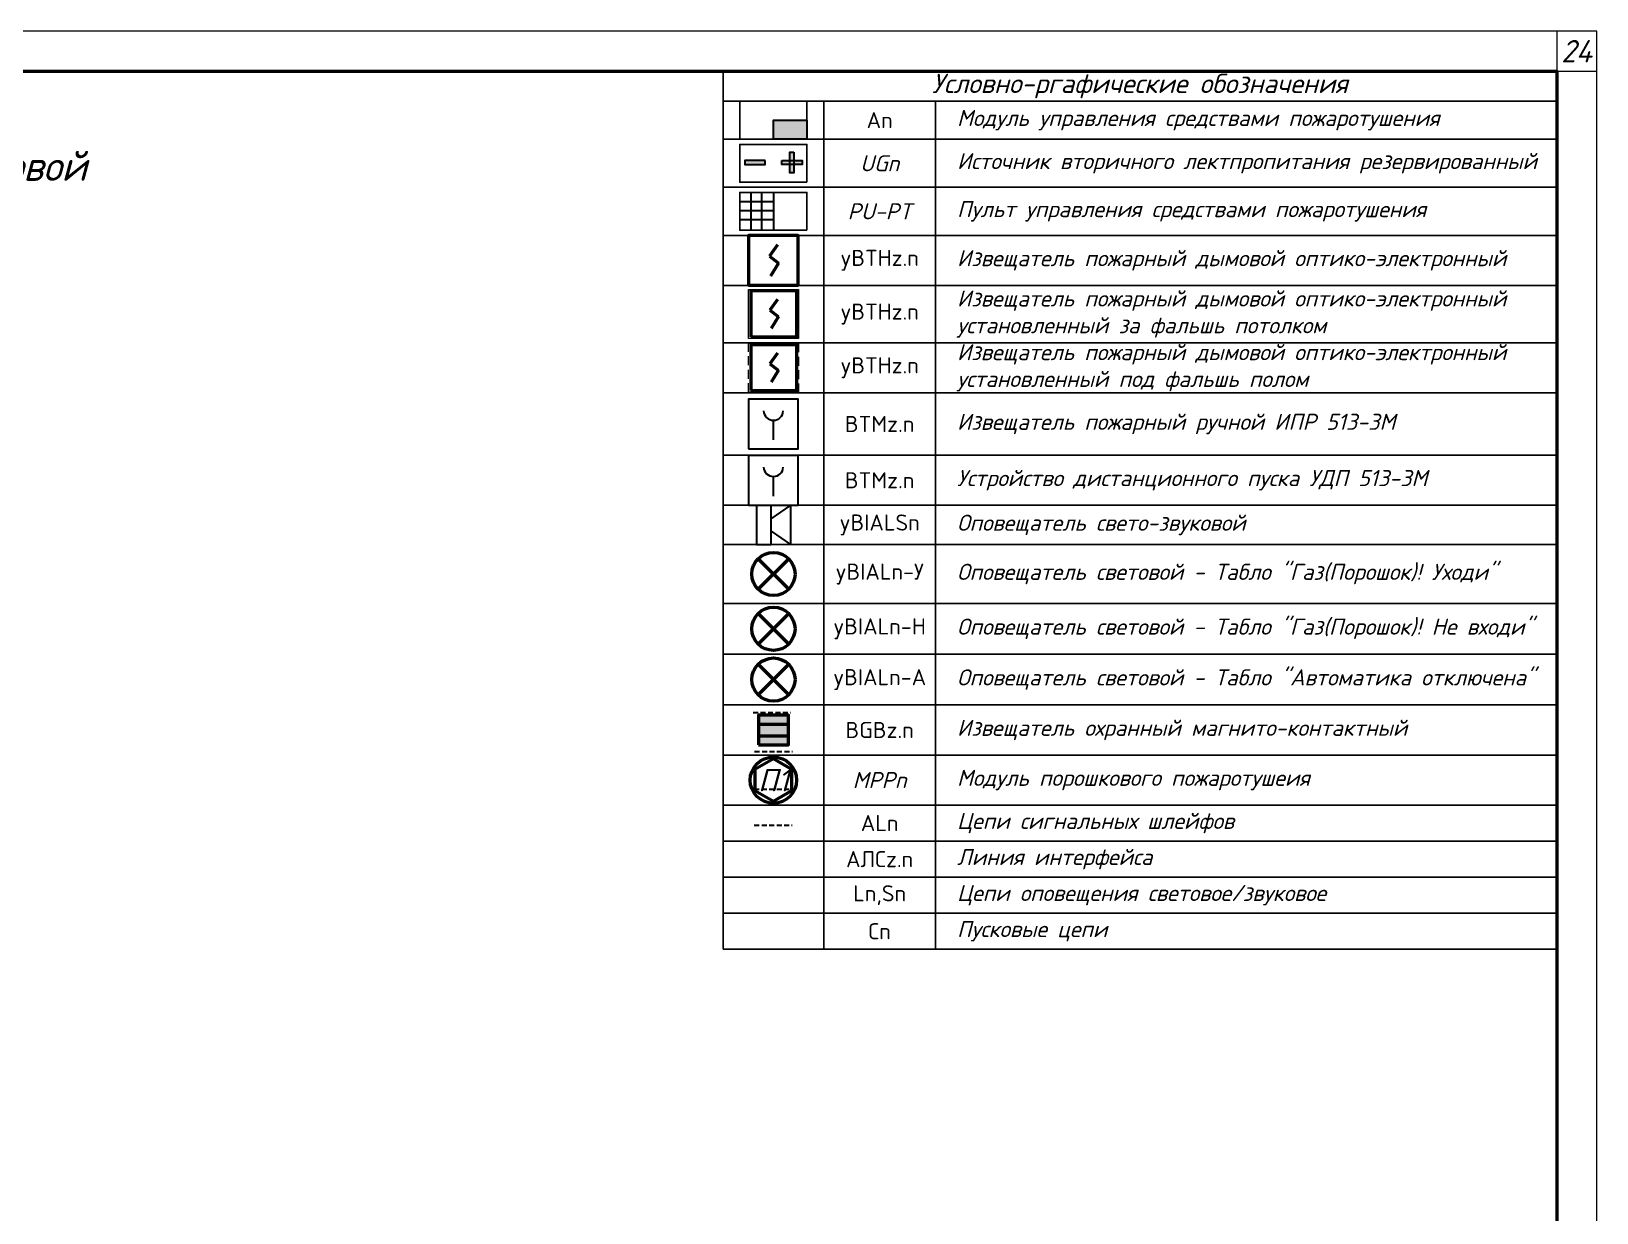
# Model space of a CAD drawing. Header units: millimetres. Extents: x 30169 to 203393, y 1026 to 13462.
# Drawn here: x 119526 to 127393, y 6966 to 12906 of the extents above; entities that cross this region are included whole.
import ezdxf

# ---------------------------------------------------------------- set-up
doc = ezdxf.new("R2010")
doc.units = ezdxf.units.MM
doc.linetypes.add('1TS06', pattern=[15.375, 6, -0.15, 0.075, -0.15, 9])
doc.linetypes.add('штриховая', pattern=[0.75, 0.5, -0.25])
for name, color, linetype, lineweight in [('.', 7, 'Continuous', 50), ('4.4.4._Сэндвич', 252, 'Continuous', 53), ('shkl', 138, 'Continuous', 15), ('ПС', 1, 'Continuous', 50), ('размер КЛАДОЧНЫЙ2', 204, 'Continuous', 5)]:
    doc.layers.add(name, color=color, linetype=linetype, lineweight=lineweight)
doc.layers.add('АГПТ', color=7, linetype='Continuous')
doc.styles.add('GOST-2.304_Type-B_italic', font='GOST_Common Italic.ttf')
doc.styles.add('АР', font='isocpeui.ttf')
doc.styles.add('Архитектурный', font='isocpeui.ttf')

# ---------------------------------------------------------------- blocks, each defined once
blk = doc.blocks.new('*U296')
at = {"lineweight": 0}
blk.add_lwpolyline([(-415, -5), (5, -5), (5, 292), (-415, 292)], close=True, dxfattribs=at)
at = {"color": 0, "linetype": 'Continuous', "lineweight": 50}
blk.add_lwpolyline([(-395, 287), (0, 287), (0, 0), (-395, 0)], close=True, dxfattribs=at)
blk = doc.blocks.new('An')
at = {"layer": '.', "lineweight": 30}
h = blk.add_hatch(color=1, dxfattribs=at)
h.dxf.hatch_style = 1
h.paths.add_polyline_path([(-686454, -717273), (-686116, -717273), (-686116, -717082), (-686454, -717082)])
at = {"layer": 'shkl', "color": 1, "lineweight": 30}
blk.add_lwpolyline([(-686116, -717273), (-686454, -717273), (-686454, -717082), (-686116, -717082)], close=True, dxfattribs=at)
at = {"layer": 'АГПТ', "color": 1}
blk.add_lwpolyline([(-686116, -717273), (-686791, -717273), (-686791, -716892), (-686116, -716892)], close=True, dxfattribs=at)
blk = doc.blocks.new('UG')
at = {"layer": '.', "lineweight": 30}
h = blk.add_hatch(color=1, dxfattribs=at)
h.dxf.hatch_style = 1
h.paths.add_polyline_path([(-677264, -717135), (-677264, -717175), (-677059, -717175), (-677059, -717135)])
h.paths.add_polyline_path([(-676769, -717135), (-676810, -717135), (-676810, -717175), (-676769, -717175)])
h.paths.add_polyline_path([(-676769, -717052), (-676810, -717052), (-676810, -717135), (-676769, -717135)])
h.paths.add_polyline_path([(-676687, -717175), (-676687, -717135), (-676769, -717135), (-676769, -717175)])
h.paths.add_polyline_path([(-676810, -717175), (-676810, -717135), (-676892, -717135), (-676892, -717175)])
h.paths.add_polyline_path([(-676769, -717175), (-676810, -717175), (-676810, -717258), (-676769, -717258)])
at = {"layer": 'shkl', "color": 1, "lineweight": 30}
for points in [[(-677059, -717135), (-677264, -717135), (-677264, -717175), (-677059, -717175)], [(-676892, -717135), (-676687, -717135), (-676687, -717175), (-676892, -717175)], [(-676769, -717052), (-676769, -717258), (-676810, -717258), (-676810, -717052)]]:
    blk.add_lwpolyline(points, close=True, dxfattribs=at)
at = {"layer": 'АГПТ', "color": 1}
blk.add_lwpolyline([(-676638, -717354), (-677313, -717354), (-677313, -716973), (-676638, -716973)], close=True, dxfattribs=at)
blk = doc.blocks.new('BI')
at = {"layer": 'shkl', "color": 1, "lineweight": 30}
for points in [[(-677202, -715398), (-677202, -715779)], [(-677096, -715398), (-677096, -715779)], [(-676976, -715398), (-676976, -715779)], [(-677313, -715489), (-676976, -715489)], [(-677313, -715580), (-676976, -715580)], [(-677313, -715671), (-676976, -715671)]]:
    blk.add_lwpolyline(points, dxfattribs=at)
at = {"layer": 'АГПТ', "color": 1}
blk.add_lwpolyline([(-676638, -715779), (-677313, -715779), (-677313, -715398), (-676638, -715398)], close=True, dxfattribs=at)
blk = doc.blocks.new('BTH')
at = {"layer": 'ПС', "color": 1}
for p, q in [((-276774, 250884), (-276856, 250767)), ((-276856, 250767), (-276765, 250699)), ((-276764, 250699), (-276844, 250567))]:
    blk.add_line(p, q, dxfattribs=at)
blk.add_lwpolyline([(-277065, 250476), (-276565, 250476), (-276565, 250976), (-277065, 250976)], close=True, dxfattribs=at)
blk = doc.blocks.new('BTH-потолок')
at = {"layer": 'АГПТ', "color": 1, "lineweight": 15}
blk.add_lwpolyline([(-661811, 518345), (-661391, 518345), (-661391, 517936), (-661811, 517936)], close=True, dxfattribs=at)
at = {"layer": 'АГПТ', "color": 1, "linetype": 'Continuous', "lineweight": 15, "xscale": 0.7700000000000001, "yscale": 0.7700000000000001, "zscale": 0.7700000000000001}
blk.add_blockref('BTH', (-448451, 325082), dxfattribs=at)
blk = doc.blocks.new('BTH-пол')
at = {"layer": 'АГПТ', "color": 1, "linetype": 'штриховая', "lineweight": 15, "ltscale": 150}
blk.add_lwpolyline([(-661811, 517229), (-661391, 517229), (-661391, 516820), (-661811, 516820)], close=True, dxfattribs=at)
at = {"layer": 'АГПТ', "color": 1, "linetype": 'Continuous', "lineweight": 15, "xscale": 0.7700000000000001, "yscale": 0.7700000000000001, "zscale": 0.7700000000000001}
blk.add_blockref('BTH', (-448451, 323966), dxfattribs=at)
blk = doc.blocks.new('ИПР511')
at = {"color": 1, "lineweight": 30}
blk.add_line((-820512.1, 54639.8), (-820512.1, 54738.1), dxfattribs=at)
blk.add_lwpolyline([(-820637.1, 54594.2), (-820387.1, 54594.2), (-820387.1, 54844.2), (-820637.1, 54844.2)], close=True, dxfattribs=at)
blk.add_arc((-820512.1, 54787.6), 49.5, 182.44417, 357.55583, dxfattribs=at)
blk = doc.blocks.new('ЭДУ')
at = {"color": 5, "lineweight": 30}
blk.add_line((-820922.1, 54639.8), (-820922.1, 54738.1), dxfattribs=at)
blk.add_lwpolyline([(-821047.1, 54594.2), (-820797.1, 54594.2), (-820797.1, 54844.2), (-821047.1, 54844.2)], close=True, dxfattribs=at)
blk.add_arc((-820922.1, 54787.6), 49.5, 182.44417, 357.55583, dxfattribs=at)
blk = doc.blocks.new('BIAS')
at = {"layer": 'размер КЛАДОЧНЫЙ2', "color": 4, "linetype": 'Continuous', "lineweight": 30}
for p, q in [((-819752.1, 54162.2), (-819654.8, 54229.1)), ((-819654.8, 54229.1), (-819654.8, 54033)), ((-819752.1, 54099.9), (-819654.8, 54033))]:
    blk.add_line(p, q, dxfattribs=at)
blk.add_lwpolyline([(-819825.3, 54033), (-819752.1, 54033), (-819752.1, 54229.1), (-819825.3, 54229.1)], close=True, dxfattribs=at)
blk = doc.blocks.new('BIAL')
at = {"layer": 'ПС', "color": 3}
for p, q in [((252503, 344100), (253015, 343588)), ((252503, 343588), (253015, 344100))]:
    blk.add_line(p, q, dxfattribs=at)
blk.add_circle((252759, 343844), 362, dxfattribs=at)
blk = doc.blocks.new('Геркон')
at = {"ltscale": 50}
h = blk.add_hatch(color=5, dxfattribs=at)
h.paths.add_polyline_path([(184164, -2159), (184164, -2309), (184664, -2309), (184664, -2159)])
h.paths.add_polyline_path([(184664, -2659), (184664, -2509), (184164, -2509), (184164, -2659)])
at = {"linetype": '1TS06', "true_color": 0xffffff}
blk.add_hatch(color=7, dxfattribs=at).paths.add_polyline_path([(184164, -2309), (184164, -2509), (184664, -2509), (184664, -2309)])
at = {"layer": 'ПС', "color": 5}
for p, q in [((184164, -2309), (184664, -2309)), ((184164, -2509), (184664, -2509))]:
    blk.add_line(p, q, dxfattribs=at)
blk.add_lwpolyline([(184164, -2659), (184664, -2659), (184664, -2159), (184164, -2159)], close=True, dxfattribs=at)
blk = doc.blocks.new('MPP')
at = {"layer": '4.4.4._Сэндвич', "color": 1}
blk.add_lwpolyline([(4909532, -921749), (4909347, -921856), (4909347, -922069), (4909532, -922176), (4909717, -922069), (4909717, -921856)], close=True, dxfattribs=at)
blk.add_circle((4909532, -921963), 233, dxfattribs=at)
at = {"layer": '4.4.4._Сэндвич', "color": 1, "insert": (4909377, -921852), "char_height": 225, "attachment_point": 1, "style": 'АР'}
blk.add_mtext_dynamic_manual_height_columns('П1', width=245.28, gutter_width=1125, heights=[0], dxfattribs=at)
blk = doc.blocks.new('*T309')
at = {"layer": 'АГПТ', "color": 0, "linetype": 'ByBlock', "lineweight": -2, "transparency": 16777216}
for p, q in [((0, 0), (4190.6, 0)), ((0, 0), (0, -4415.6)), ((4190.6, 0), (4190.6, -4415.6)), ((0, -150.7), (4190.6, -150.7)), ((506.1, -150.7), (506.1, -4415.6)), ((1068.2, -150.7), (1068.2, -4415.6)), ((0, -343), (4190.6, -343)), ((0, -584.4), (4190.6, -584.4)), ((0, -825.9), (4190.6, -825.9)), ((0, -1077.5), (4190.6, -1077.5)), ((0, -1365.9), (4190.6, -1365.9)), ((0, -1617.5), (4190.6, -1617.5)), ((0, -1931.6), (4190.6, -1931.6)), ((0, -2183.2), (4190.6, -2183.2)), ((0, -2380.9), (4190.6, -2380.9)), ((0, -2676.9), (4190.6, -2676.9)), ((0, -2932), (4190.6, -2932)), ((0, -3187.2), (4190.6, -3187.2)), ((0, -3438.8), (4190.6, -3438.8)), ((0, -3690.4), (4190.6, -3690.4)), ((0, -3871.7), (4190.6, -3871.7)), ((0, -4053), (4190.6, -4053)), ((0, -4234.3), (4190.6, -4234.3)), ((0, -4415.6), (4190.6, -4415.6))]:
    blk.add_line(p, q, dxfattribs=at)
at = {"layer": 'АГПТ', "color": 7, "lineweight": 25, "transparency": 16777216}
for name, p, xscale, yscale, zscale in [('An', (343479.8, 358294.3), 0.5, 0.5, 0.5), ('UG', (338740.8, 358118), 0.5, 0.5, 0.5), ('BTH', (138660.7, -126314.9), 0.5, 0.5, 0.5), ('BTH-потолок', (397213.8, -312105.8), 0.6, 0.6, 0.6), ('BTH-пол', (397213.8, -311706.2), 0.6, 0.6, 0.6), ('BIAL', (-75574.6, -105681.9), 0.3, 0.3, 0.3), ('BIAL', (-75574.6, -105957.5), 0.3, 0.3, 0.3), ('BIAL', (-75574.6, -106212.7), 0.3, 0.3, 0.3), ('Геркон', (-55071, -2590.2), 0.3, 0.3, 0.3), ('MPP', (-2454513.1, 457416.7), 0.5, 0.5, 0.5)]:
    blk.add_blockref(name, p, dxfattribs=dict(at, xscale=xscale, yscale=yscale, zscale=zscale))
at = {"layer": 'АГПТ', "color": 0, "lineweight": 25, "transparency": 16777216, "xscale": 0.5, "yscale": 0.5, "zscale": 0.5}
blk.add_blockref('BI', (338740.8, 357088.9), dxfattribs=at)
at = {"layer": 'АГПТ', "color": 7, "lineweight": 25, "transparency": 16777216}
for name, p in [('ИПР511', (820765.2, -56493.8)), ('ЭДУ', (821175.2, -56776.6)), ('BIAS', (819993.1, -56413.1))]:
    blk.add_blockref(name, p, dxfattribs=at)
at = {"layer": 'АГПТ', "color": 7, "lineweight": 25, "transparency": 16777216, "style": 'Архитектурный'}
for s, insert, char_height, width, attachment_point in [('Условно-ргафические обозначения', (2095.3, -75.3), 97.02, 4188.941, 5), ('{\\fISOCPEUR|b0|i0|c204|p34;An}', (787.1, -246.8), 80.85, 560.522, 5), ('Модуль управления средствами пожаротушения', (1176, -246.8), 80.85, 2906.749, 4), ('UGn', (787.1, -463.7), 80.85, 560.522, 5), ('Источник вторичного лектпропитания резервированный', (1176, -463.7), 80.85, 2906.749, 4), ('PU-PT ', (787.1, -705.2), 80.85, 560.522, 5), ('Пульт управления средствами пожаротушения', (1176, -705.2), 80.85, 2906.749, 4), ('{\\fISOCPEUR|b0|i0|c204|p34;yBTHz.n}', (787.1, -951.7), 80.85, 560.522, 5), ('Извещатель пожарный дымовой оптико-электронный', (1176, -951.7), 80.85, 2906.749, 4), ('{\\fISOCPEUR|b0|i0|c204|p34;yBTHz.n}', (787.1, -1221.7), 80.85, 560.522, 5), ('Извещатель пожарный дымовой оптико-электронный установленный за фальшь потолком', (1176, -1221.7), 80.85, 2906.749, 4), ('Извещатель пожарный дымовой оптико-электронный установленный под фальшь полом', (1176, -1491.7), 80.85, 2906.749, 4), ('{\\fISOCPEUR|b0|i0|c204|p34;yBTHz.n}', (787.1, -1491.7), 80.85, 560.522, 5), ('Извещатель пожарный ручной ИПР 513-3М', (1176, -1774.5), 80.85, 2906.749, 4), ('{\\fISOCPEUR|b0|i0|c204|p34;\\C7;BTМz.n}', (787.1, -1774.5), 80.85, 560.522, 5), ('{\\fISOCPEUR|b0|i0|c204|p34;\\C7;BTМz.n}', (787.1, -2057.4), 80.85, 560.522, 5), ('Устройство дистанционного пуска УДП 513-3М', (1176, -2057.4), 80.85, 2906.749, 4), ('{\\fISOCPEUR|b0|i0|c204|p34;yBIALSn}', (787.1, -2282), 80.85, 560.522, 5), ('Оповещатель свето-звуковой', (1176, -2282), 80.85, 2906.749, 4), ('{\\fISOCPEUR|b0|i0|c204|p34;\\C7;yBIALn-У}', (787.1, -2528.9), 80.85, 560.522, 5), ('Оповещатель световой - Табло "Газ(Порошок)! Уходи"', (1176, -2528.9), 80.85, 2906.749, 4), ('{\\fISOCPEUR|b0|i0|c204|p34;\\C7;yBIALn-Н}', (787.1, -2804.4), 80.85, 560.522, 5), ('Оповещатель световой - Табло "Газ(Порошок)! Не входи"', (1176, -2804.4), 80.85, 2906.749, 4), ('{\\fISOCPEUR|b0|i0|c204|p34;\\C7;yBIALn-А}', (787.1, -3059.6), 80.85, 560.522, 5), ('Оповещатель световой - Табло "Автоматика отключена"', (1176, -3059.6), 80.85, 2906.749, 4), ('{\\fISOCPEUR|b0|i0|c204|p34;BGBz.n}', (787.1, -3313), 80.85, 560.522, 5), ('Извещатель охранный магнито-контактный', (1176, -3313), 80.85, 2906.749, 4), ('{\\C256;MPPn}', (787.1, -3564.6), 80.85, 560.522, 5), ('Модуль порошкового пожаротушеия', (1176, -3564.6), 80.85, 2906.749, 4), ('{\\fISOCPEUR|b0|i0|c204|p34;ALn}', (787.1, -3781.1), 80.85, 560.522, 5), ('Цепи сигнальных шлейфов', (1176, -3781.1), 80.85, 2906.749, 4), ('{\\fISOCPEUR|b0|i0|c204|p34;АЛСz.n}', (787.1, -3962.4), 80.85, 560.522, 5), ('Линия интерфейса', (1176, -3962.4), 80.85, 2906.749, 4), ('{\\fISOCPEUR|b0|i0|c204|p34;Ln,Sn}', (787.1, -4143.6), 80.85, 560.522, 5), ('Цепи оповещения световое/звуковое', (1176, -4143.6), 80.85, 2906.749, 4), ('{\\fISOCPEUR|b0|i0|c204|p34;Сn}', (787.1, -4324.9), 80.85, 560.522, 5), ('Пусковые цепи', (1176, -4324.9), 80.85, 2906.749, 4)]:
    blk.add_mtext(s, dxfattribs=dict(at, insert=insert, char_height=char_height, width=width, attachment_point=attachment_point))

msp = doc.modelspace()

# ---------------------------------------------------------------- linework, layer by layer
at = {"layer": 'АГПТ', "color": 1, "linetype": 'штриховая', "lineweight": 30, "ltscale": 50}
msp.add_line((123153.1, 9482), (123343.5, 9482), dxfattribs=at)
at = {"layer": 'АГПТ', "color": 6, "linetype": 'штриховая', "lineweight": 30, "ltscale": 50}
msp.add_line((123160.7, 9285.6), (123351.2, 9285.6), dxfattribs=at)
at = {"layer": 'АГПТ', "color": 116, "linetype": 'штриховая', "lineweight": 30, "ltscale": 50, "true_color": 0x136734}
msp.add_line((123159.3, 9096.2), (123349.8, 9096.2), dxfattribs=at)
at = {"layer": 'АГПТ', "color": 5, "linetype": 'штриховая', "lineweight": 30, "ltscale": 50}
msp.add_line((123159.3, 8915), (123349.8, 8915), dxfattribs=at)
at = {"layer": 'АГПТ', "lineweight": 15}
msp.add_lwpolyline([(127392.8, 12906.4), (127192.8, 12906.4), (127192.8, 12706.4), (127392.8, 12706.4)], close=True, dxfattribs=at)

# ---------------------------------------------------------------- block references
at = {"xscale": 40, "yscale": 40, "zscale": 40}
msp.add_blockref('*U296', (127192.8, 1226.4), dxfattribs=at)
msp.add_blockref('*T309', (123002.2, 12706.4))

# ---------------------------------------------------------------- texts
at = {"layer": 'АГПТ', "color": 1, "linetype": 'штриховая', "lineweight": 15, "insert": (127214.4, 12862.7), "char_height": 112.5, "width": 606.258, "attachment_point": 1, "style": 'GOST-2.304_Type-B_italic'}
msp.add_mtext('{\\C0;24}', dxfattribs=at)
at = {"layer": 'АГПТ', "insert": (113472.5, 12304.4), "char_height": 150, "attachment_point": 1, "style": 'GOST-2.304_Type-B_italic'}
msp.add_mtext_dynamic_manual_height_columns('Фрагмент плана 4го этада на отметке +13.500. Помещение кроссовой', width=8419.948, gutter_width=1, heights=[0], dxfattribs=at)

doc.saveas('drawing.dxf')
